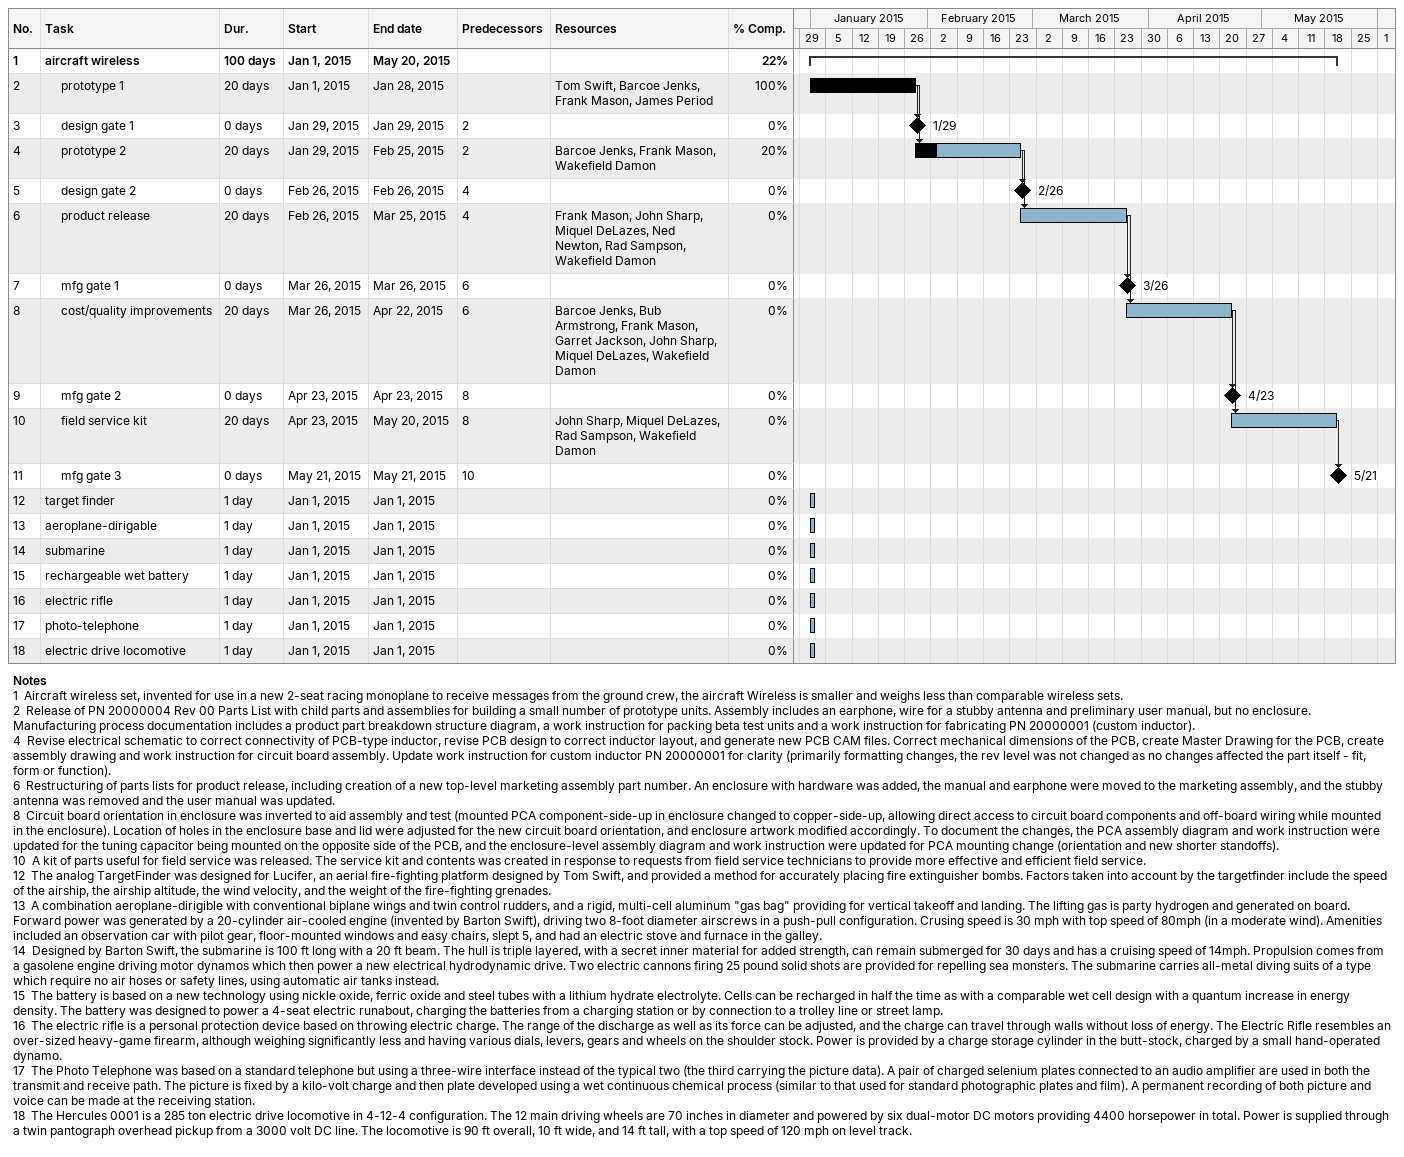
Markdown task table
| ID | Level | Task | Duration | Start | Finish | Predecessors | Resources | % complete |
|---|---|---|---|---|---|---|---|---|
| 1 | 1 | **aircraft wireless** | 100d | 2015-01-01 | 2015-05-20 |  |  | 22 |
| 2 | 2 | prototype 1 | 20d | 2015-01-01 | 2015-01-28 |  | Tom Swift, Barcoe Jenks, Frank Mason, James Period | 100 |
| 3 | 2 | design gate 1 | 0d | 2015-01-29 | 2015-01-29 | 2 |  | 0 |
| 4 | 2 | prototype 2 | 20d | 2015-01-29 | 2015-02-25 | 2 | Barcoe Jenks, Frank Mason, Wakefield Damon | 20 |
| 5 | 2 | design gate 2 | 0d | 2015-02-26 | 2015-02-26 | 4 |  | 0 |
| 6 | 2 | product release | 20d | 2015-02-26 | 2015-03-25 | 4 | Frank Mason, John Sharp, Miquel DeLazes, Ned Newton, Rad Sampson, Wakefield Damon | 0 |
| 7 | 2 | mfg gate 1 | 0d | 2015-03-26 | 2015-03-26 | 6 |  | 0 |
| 8 | 2 | cost/quality improvements | 20d | 2015-03-26 | 2015-04-22 | 6 | Barcoe Jenks, Bub Armstrong, Frank Mason, Garret Jackson, John Sharp, Miquel DeLazes, Wakefield Damon | 0 |
| 9 | 2 | mfg gate 2 | 0d | 2015-04-23 | 2015-04-23 | 8 |  | 0 |
| 10 | 2 | field service kit | 20d | 2015-04-23 | 2015-05-20 | 8 | John Sharp, Miquel DeLazes, Rad Sampson, Wakefield Damon | 0 |
| 11 | 2 | mfg gate 3 | 0d | 2015-05-21 | 2015-05-21 | 10 |  | 0 |
| 12 | 1 | target finder | 1d | 2015-01-01 | 2015-01-01 |  |  | 0 |
| 13 | 1 | aeroplane-dirigable | 1d | 2015-01-01 | 2015-01-01 |  |  | 0 |
| 14 | 1 | submarine | 1d | 2015-01-01 | 2015-01-01 |  |  | 0 |
| 15 | 1 | rechargeable wet battery | 1d | 2015-01-01 | 2015-01-01 |  |  | 0 |
| 16 | 1 | electric rifle | 1d | 2015-01-01 | 2015-01-01 |  |  | 0 |
| 17 | 1 | photo-telephone | 1d | 2015-01-01 | 2015-01-01 |  |  | 0 |
| 18 | 1 | electric drive locomotive | 1d | 2015-01-01 | 2015-01-01 |  |  | 0 |

Notes
- 1: Aircraft wireless set, invented for use in a new 2-seat racing monoplane to receive messages from the ground crew, the aircraft Wireless is smaller and weighs less than comparable wireless sets.
- 2: Release of PN 20000004 Rev 00 Parts List with child parts and assemblies for building a small number of prototype units. Assembly includes an earphone, wire for a stubby antenna and preliminary user manual, but no enclosure. Manufacturing process documentation includes a product part breakdown structure diagram, a work instruction for packing beta test units and a work instruction for fabricating PN 20000001 (custom inductor).
- 4: Revise electrical schematic to correct connectivity of PCB-type inductor, revise PCB design to correct inductor layout, and generate new PCB CAM files. Correct mechanical dimensions of the PCB, create Master Drawing for the PCB, create assembly drawing and work instruction for circuit board assembly. Update work instruction for custom inductor PN 20000001 for clarity (primarily formatting changes, the rev level was not changed as no changes affected the part itself - fit, form or function).
- 6: Restructuring of parts lists for product release, including creation of a new top-level marketing assembly part number. An enclosure with hardware was added, the manual and earphone were moved to the marketing assembly, and the stubby antenna was removed and the user manual was updated.
- 8: Circuit board orientation in enclosure was inverted to aid assembly and test (mounted PCA component-side-up in enclosure changed to copper-side-up, allowing direct access to circuit board components and off-board wiring while mounted in the enclosure). Location of holes in the enclosure base and lid were adjusted for the new circuit board orientation, and enclosure artwork modified accordingly. To document the changes, the PCA assembly diagram and work instruction were updated for the tuning capacitor being mounted on the opposite side of the PCB, and the enclosure-level assembly diagram and work instruction were updated for PCA mounting change (orientation and new shorter standoffs).
- 10: A kit of parts useful for field service was released. The service kit and contents was created in response to requests from field service technicians to provide more effective and efficient field service.
- 12: The analog TargetFinder was designed for Lucifer, an aerial fire-fighting platform designed by Tom Swift, and provided a method for accurately placing fire extinguisher bombs. Factors taken into account by the targetfinder include the speed of the airship, the airship altitude, the wind velocity, and the weight of the fire-fighting grenades.
- 13: A combination aeroplane-dirigible with conventional biplane wings and twin control rudders, and a rigid, multi-cell aluminum "gas bag" providing for vertical takeoff and landing. The lifting gas is party hydrogen and generated on board. Forward power was generated by a 20-cylinder air-cooled engine (invented by Barton Swift), driving two 8-foot diameter airscrews in a push-pull configuration. Crusing speed is 30 mph with top speed of 80mph (in a moderate wind). Amenities included an observation car with pilot gear, floor-mounted windows and easy chairs, slept 5, and had an electric stove and furnace in the galley.
- 14: Designed by Barton Swift, the submarine is 100 ft long with a 20 ft beam. The hull is triple layered, with a secret inner material for added strength, can remain submerged for 30 days and has a cruising speed of 14mph. Propulsion comes from a gasolene engine driving motor dynamos which then power a new electrical hydrodynamic drive. Two electric cannons firing 25 pound solid shots are provided for repelling sea monsters. The submarine carries all-metal diving suits of a type which require no air hoses or safety lines, using automatic air tanks instead.
- 15: The battery is based on a new technology using nickle oxide, ferric oxide and steel tubes with a lithium hydrate electrolyte. Cells can be recharged in half the time as with a comparable wet cell design with a quantum increase in energy density. The battery was designed to power a 4-seat electric runabout, charging the batteries from a charging station or by connection to a trolley line or street lamp.
- 16: The electric rifle is a personal protection device based on throwing electric charge. The range of the discharge as well as its force can be adjusted, and the charge can travel through walls without loss of energy. The Electric Rifle resembles an over-sized heavy-game firearm, although weighing significantly less and having various dials, levers, gears and wheels on the shoulder stock. Power is provided by a charge storage cylinder in the butt-stock, charged by a small hand-operated dynamo.
- 17: The Photo Telephone was based on a standard telephone but using a three-wire interface instead of the typical two (the third carrying the picture data). A pair of charged selenium plates connected to an audio amplifier are used in both the transmit and receive path. The picture is fixed by a kilo-volt charge and then plate developed using a wet continuous chemical process (similar to that used for standard photographic plates and film). A permanent recording of both picture and voice can be made at the receiving station.
- 18: The Hercules 0001 is a 285 ton electric drive locomotive in 4-12-4 configuration. The 12 main driving wheels are 70 inches in diameter and powered by six dual-motor DC motors providing 4400 horsepower in total. Power is supplied through a twin pantograph overhead pickup from a 3000 volt DC line. The locomotive is 90 ft overall, 10 ft wide, and 14 ft tall, with a top speed of 120 mph on level track.
